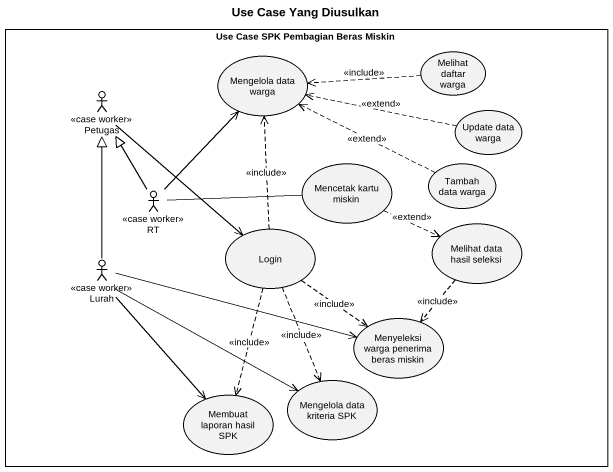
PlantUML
@startuml
title Use Case Yang Diusulkan
rectangle "Use Case SPK Pembagian Beras Miskin" as Use_Case_SPK_Pembagian {
  usecase "Melihat daftar warga" as Melihat_daftar_warga
  actor Petugas <<case worker>>
  usecase "Mengelola data warga" as Mengelola_data_warga
  usecase "Update data warga" as Update_data_warga
  usecase "Mencetak kartu miskin" as Mencetak_kartu_miskin
  usecase "Tambah data warga" as Tambah_data_warga
  actor RT <<case worker>>
  usecase Login
  usecase "Melihat data hasil seleksi" as Melihat_data_hasil_seleksi
  actor Lurah <<case worker>>
  usecase "Menyeleksi warga penerima beras miskin" as Menyeleksi_warga_penerima
  usecase "Membuat laporan hasil SPK" as Membuat_laporan_hasil_SPK
  usecase "Mengelola data kriteria SPK" as Mengelola_data_kriteria_SPK
}
Melihat_daftar_warga .left.> Mengelola_data_warga : <<include>>
Petugas --> Login
Update_data_warga .left.> Mengelola_data_warga : <<extend>>
Mencetak_kartu_miskin .right.> Melihat_data_hasil_seleksi : <<extend>>
Tambah_data_warga .left.> Mengelola_data_warga : <<extend>>
RT -up-|> Petugas
RT -up- Mengelola_data_warga
RT -up-> Mengelola_data_warga
RT -right- Mencetak_kartu_miskin
Login .up.> Mengelola_data_warga : <<include>>
Login ..> Menyeleksi_warga_penerima : <<include>>
Login ..> Membuat_laporan_hasil_SPK : <<include>>
Login ..> Mengelola_data_kriteria_SPK : <<include>>
Melihat_data_hasil_seleksi ..> Menyeleksi_warga_penerima : <<include>>
Lurah -up-|> Petugas
Lurah -right-> Menyeleksi_warga_penerima
Lurah --> Membuat_laporan_hasil_SPK
Lurah -right-> Mengelola_data_kriteria_SPK
@enduml
